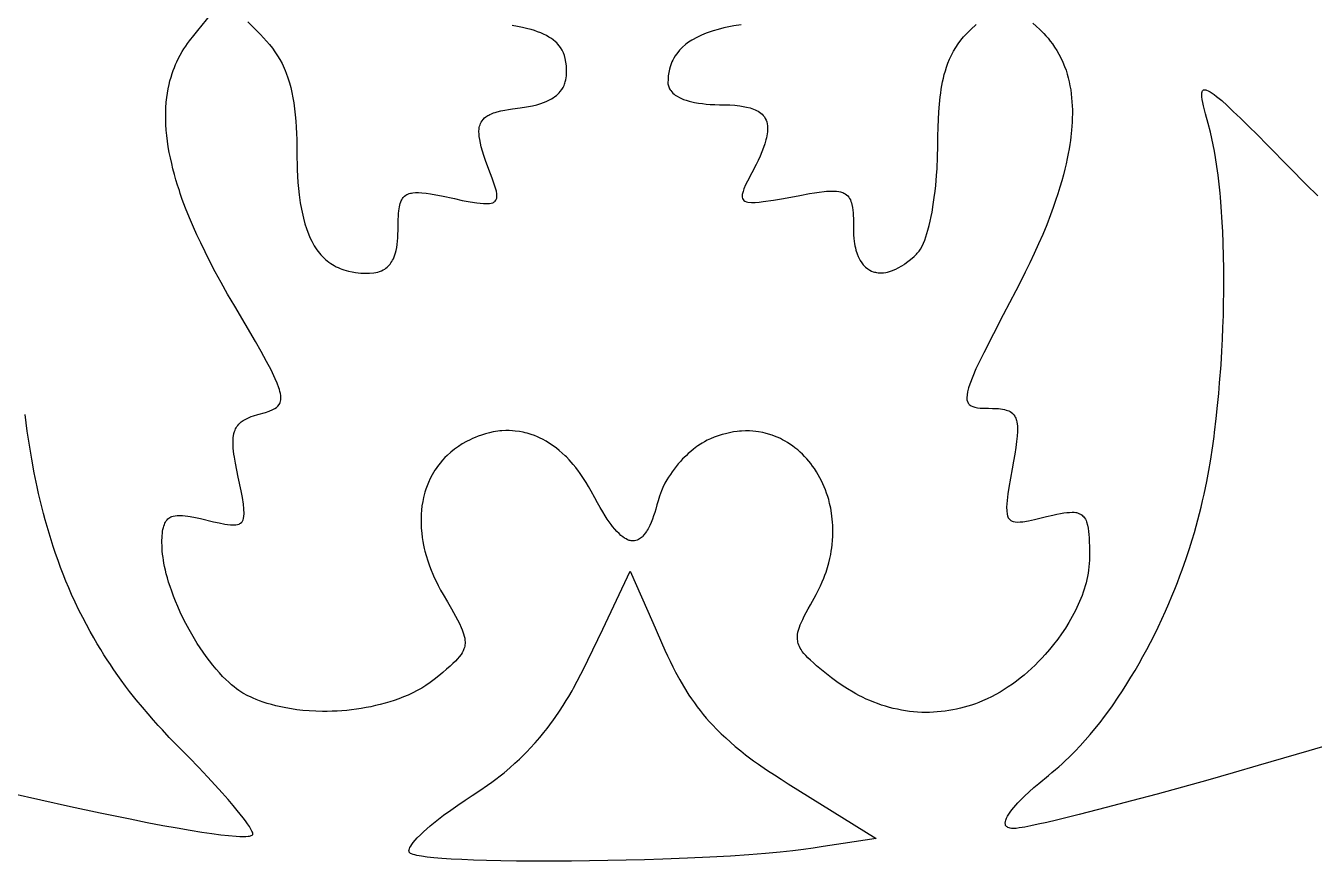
# Model space of a CAD drawing. Extents: x -500 to 500, y -1000 to 1000.
# Drawn here: x -71.3 to 88.6, y -253.2 to -149.5 of the extents above; entities that cross this region are included whole.
import ezdxf

# ---------------------------------------------------------------- set-up
doc = ezdxf.new("R2010")
doc.units = 0
doc.layers.add('APS_GEOMETR_', color=18, linetype='CONTINUOUS')

msp = doc.modelspace()

# ---------------------------------------------------------------- linework, layer by layer
at = {"layer": 'APS_GEOMETR_'}
for points in [[(53.65, -149.18), (54.04, -149.52), (54.49, -149.94), (54.74, -150.18), (55, -150.44), (55.26, -150.73), (55.53, -151.04), (55.81, -151.38), (56.08, -151.74), (56.35, -152.13), (56.62, -152.55), (56.88, -153), (57.13, -153.48), (57.36, -154), (57.59, -154.54), (57.76, -155.01), (57.91, -155.48), (58.04, -155.96), (58.15, -156.45), (58.25, -156.93), (58.34, -157.43), (58.41, -157.92), (58.46, -158.42), (58.5, -158.92), (58.53, -159.43), (58.55, -159.93), (58.55, -160.43), (58.54, -160.93), (58.52, -161.43), (58.49, -161.93), (58.45, -162.43), (58.37, -163.25), (58.31, -163.71), (58.23, -164.22), (58.14, -164.76), (58.03, -165.34), (57.91, -165.95), (57.77, -166.6), (57.61, -167.28), (57.43, -167.99), (57.22, -168.74), (56.99, -169.52), (56.74, -170.33), (56.46, -171.18), (56.16, -172.05), (55.83, -172.96), (55.36, -174.17), (54.87, -175.37), (54.35, -176.56), (53.82, -177.74), (53.27, -178.91), (52.7, -180.08), (52.12, -181.24), (51.53, -182.39), (49.98, -185.35), (48.76, -187.7), (47.55, -190.06), (47.06, -191.06), (46.59, -192.07), (46.19, -193), (45.82, -193.94), (45.67, -194.42), (45.54, -194.91), (45.48, -195.28), (45.45, -195.66), (45.47, -195.89), (45.52, -196.1), (45.57, -196.21), (45.63, -196.31), (45.69, -196.4), (45.75, -196.47), (45.88, -196.58), (45.98, -196.65), (46.21, -196.74), (46.44, -196.82), (46.78, -196.88), (47.12, -196.92), (48.16, -196.95), (48.65, -196.96), (49.14, -196.98), (49.39, -196.99), (49.63, -197.02), (49.88, -197.06), (50.12, -197.11), (50.35, -197.17), (50.49, -197.21), (50.65, -197.27), (50.81, -197.36), (50.98, -197.47), (51.15, -197.61), (51.22, -197.69), (51.3, -197.78), (51.39, -197.91), (51.46, -198.04), (51.52, -198.18), (51.58, -198.33), (51.62, -198.48), (51.65, -198.63), (51.7, -198.93), (51.72, -199.13), (51.74, -199.35), (51.74, -199.59), (51.73, -199.85), (51.7, -200.43), (51.63, -201.09), (51.53, -201.82), (51.41, -202.63), (51.26, -203.51), (51.09, -204.47), (50.67, -206.76), (50.55, -207.58), (50.44, -208.4), (50.41, -208.82), (50.39, -209.24), (50.4, -209.66), (50.45, -210.09), (50.51, -210.31), (50.6, -210.53), (50.68, -210.63), (50.76, -210.72), (50.85, -210.8), (50.93, -210.86), (51.08, -210.95), (51.21, -210.99), (51.47, -211.04), (51.74, -211.07), (52.07, -211.06), (52.4, -211.03), (53.12, -210.9), (53.83, -210.76), (55.35, -210.39), (56.11, -210.21), (56.6, -210.1), (57.06, -210.01), (57.48, -209.94), (57.86, -209.9), (58.21, -209.87), (58.51, -209.86), (58.77, -209.86), (58.99, -209.89), (59.05, -209.9), (59.17, -209.93), (59.34, -209.99), (59.44, -210.03), (59.54, -210.08), (59.65, -210.15), (59.75, -210.23), (59.86, -210.32), (59.96, -210.43), (60.06, -210.56), (60.16, -210.71), (60.24, -210.87), (60.31, -211.06), (60.42, -211.44), (60.5, -211.82), (60.56, -212.22), (60.61, -212.61), (60.63, -213.01), (60.65, -213.41), (60.67, -214.21), (60.68, -215.01), (60.68, -215.41), (60.67, -215.81), (60.64, -216.22), (60.61, -216.62), (60.56, -217.02), (60.5, -217.42), (60.42, -217.82), (60.34, -218.21), (60.24, -218.61), (60.13, -219), (60.01, -219.39), (59.89, -219.78), (59.75, -220.17), (59.6, -220.55), (59.44, -220.93), (59.28, -221.31), (59.1, -221.69), (58.92, -222.06), (58.73, -222.43), (58.53, -222.8), (58.33, -223.16), (58.12, -223.52), (57.68, -224.23), (57.21, -224.92), (56.73, -225.6), (56.22, -226.25), (55.7, -226.89), (55.17, -227.5), (54.77, -227.95), (54.35, -228.39), (53.92, -228.82), (53.48, -229.24), (53.02, -229.66), (52.56, -230.06), (52.09, -230.44), (51.6, -230.82), (51.11, -231.18), (50.6, -231.53), (50.09, -231.86), (49.57, -232.17), (49.04, -232.47), (48.5, -232.76), (47.96, -233.02), (47.41, -233.27), (46.96, -233.45), (46.51, -233.62), (46.05, -233.77), (45.59, -233.92), (45.13, -234.05), (44.66, -234.17), (44.18, -234.28), (43.71, -234.38), (43.23, -234.46), (42.75, -234.53), (42.27, -234.59), (41.79, -234.63), (41.3, -234.67), (40.82, -234.68), (40.34, -234.69), (39.86, -234.68), (39.35, -234.65), (38.85, -234.61), (38.34, -234.56), (37.84, -234.49), (37.33, -234.4), (36.83, -234.3), (36.33, -234.19), (35.84, -234.06), (35.35, -233.92), (34.86, -233.77), (34.37, -233.6), (33.9, -233.42), (33.42, -233.23), (32.96, -233.03), (32.5, -232.81), (32.05, -232.58), (31.69, -232.39), (31.34, -232.19), (30.66, -231.78), (29.99, -231.34), (29.33, -230.88), (28.68, -230.4), (28.04, -229.91), (27.42, -229.4), (26.8, -228.89), (26.41, -228.55), (26.05, -228.22), (25.74, -227.92), (25.47, -227.63), (25.24, -227.36), (25.04, -227.12), (24.89, -226.9), (24.77, -226.7), (24.68, -226.51), (24.6, -226.33), (24.54, -226.15), (24.5, -225.97), (24.47, -225.8), (24.45, -225.63), (24.44, -225.46), (24.44, -225.31), (24.46, -225.01), (24.5, -224.75), (24.6, -224.35), (24.68, -224.11), (24.79, -223.83), (24.93, -223.51), (25.09, -223.15), (25.28, -222.75), (25.51, -222.31), (25.76, -221.83), (26.04, -221.32), (26.76, -220.06), (27.05, -219.49), (27.3, -218.97), (27.51, -218.48), (27.7, -218.04), (27.85, -217.64), (27.98, -217.28), (28.17, -216.71), (28.33, -216.13), (28.46, -215.6), (28.56, -215.11), (28.64, -214.66), (28.7, -214.26), (28.75, -213.9), (28.8, -213.33), (28.83, -212.85), (28.84, -212.38), (28.83, -211.93), (28.82, -211.5), (28.79, -211.09), (28.76, -210.7), (28.72, -210.33), (28.67, -209.98), (28.56, -209.33), (28.43, -208.77), (28.31, -208.28), (28.2, -207.88), (28.06, -207.48), (27.92, -207.09), (27.76, -206.7), (27.59, -206.32), (27.42, -205.94), (27.23, -205.57), (27.02, -205.2), (26.81, -204.84), (26.55, -204.44), (26.32, -204.13), (26.08, -203.82), (25.84, -203.51), (25.58, -203.22), (25.32, -202.93), (25.05, -202.65), (24.76, -202.38), (24.47, -202.12), (24.13, -201.84), (23.81, -201.61), (23.5, -201.39), (23.2, -201.2), (22.9, -201.02), (22.6, -200.86), (22.32, -200.72), (22.05, -200.59), (21.78, -200.48), (21.29, -200.29), (20.84, -200.15), (20.45, -200.04), (20.12, -199.96), (19.59, -199.87), (19.26, -199.83), (18.89, -199.79), (18.47, -199.76), (18, -199.76), (17.5, -199.78), (17.23, -199.8), (16.95, -199.83), (16.5, -199.89), (15.99, -200), (15.52, -200.11), (15.1, -200.22), (14.73, -200.33), (14.1, -200.55), (13.64, -200.74), (13.25, -200.92), (12.92, -201.1), (12.63, -201.26), (12.4, -201.4), (12.09, -201.6), (11.96, -201.7), (11.54, -202.02), (11.19, -202.31), (10.89, -202.57), (10.65, -202.79), (10.32, -203.1), (10.19, -203.24), (9.92, -203.54), (9.65, -203.85), (9.39, -204.17), (9.14, -204.49), (8.9, -204.82), (8.67, -205.15), (8.44, -205.49), (8.23, -205.84), (8, -206.24), (7.75, -206.76), (7.55, -207.21), (7.31, -207.84), (7.14, -208.43), (7, -208.95), (6.85, -209.48), (6.72, -209.89), (6.59, -210.3), (6.44, -210.71), (6.28, -211.11), (6.11, -211.51), (5.91, -211.89), (5.8, -212.07), (5.69, -212.25), (5.56, -212.43), (5.43, -212.6), (5.38, -212.67), (5.27, -212.81), (5.19, -212.89), (5.09, -212.98), (4.98, -213.07), (4.85, -213.16), (4.71, -213.24), (4.55, -213.31), (4.38, -213.36), (4.2, -213.39), (4, -213.4), (3.79, -213.39), (3.69, -213.37), (3.57, -213.34), (3.46, -213.3), (3.34, -213.26), (3.17, -213.17), (2.98, -213.06), (2.77, -212.9), (2.54, -212.72), (2.3, -212.5), (2.04, -212.24), (1.77, -211.95), (1.5, -211.62), (1.31, -211.36), (1.09, -211.06), (0.84, -210.7), (0.58, -210.28), (0.29, -209.81), (-0.03, -209.28), (-0.36, -208.7), (-0.71, -208.06), (-1.15, -207.23), (-1.48, -206.66), (-1.78, -206.16), (-2.26, -205.4), (-2.59, -204.93), (-2.73, -204.74), (-3.08, -204.3), (-3.39, -203.92), (-3.89, -203.34), (-4.23, -202.99), (-4.38, -202.85), (-4.76, -202.5), (-5.12, -202.19), (-5.46, -201.92), (-5.77, -201.69), (-6.31, -201.31), (-6.73, -201.05), (-7.18, -200.8), (-7.47, -200.65), (-7.81, -200.5), (-8.19, -200.34), (-8.62, -200.19), (-9.09, -200.05), (-9.35, -199.98), (-9.61, -199.92), (-10.05, -199.84), (-10.59, -199.77), (-10.93, -199.74), (-11.32, -199.72), (-11.75, -199.71), (-12.23, -199.74), (-12.48, -199.76), (-12.75, -199.79), (-13.02, -199.83), (-13.31, -199.88), (-13.77, -199.98), (-14.28, -200.12), (-14.75, -200.27), (-15.18, -200.42), (-15.56, -200.57), (-15.89, -200.72), (-16.19, -200.85), (-16.64, -201.08), (-17.15, -201.37), (-17.64, -201.69), (-18.11, -202.03), (-18.57, -202.39), (-19.02, -202.8), (-19.3, -203.07), (-19.59, -203.38), (-19.91, -203.75), (-20.07, -203.95), (-20.23, -204.17), (-20.4, -204.41), (-20.56, -204.65), (-20.72, -204.92), (-20.89, -205.2), (-21.13, -205.66), (-21.34, -206.14), (-21.52, -206.58), (-21.67, -206.99), (-21.79, -207.37), (-21.88, -207.71), (-21.96, -208.01), (-22.06, -208.5), (-22.15, -209.07), (-22.21, -209.61), (-22.25, -210.1), (-22.27, -210.54), (-22.27, -210.94), (-22.27, -211.29), (-22.25, -211.84), (-22.19, -212.44), (-22.12, -212.99), (-22.04, -213.49), (-21.96, -213.93), (-21.87, -214.33), (-21.79, -214.68), (-21.64, -215.23), (-21.43, -215.89), (-21.22, -216.49), (-21.01, -217.04), (-20.81, -217.52), (-20.62, -217.95), (-20.45, -218.33), (-20.16, -218.92), (-19.84, -219.5), (-19.52, -220.07), (-19, -220.96), (-18.48, -221.85), (-17.98, -222.75), (-17.74, -223.21), (-17.51, -223.67), (-17.27, -224.17), (-17.17, -224.43), (-17.07, -224.69), (-16.98, -224.95), (-16.91, -225.22), (-16.85, -225.49), (-16.82, -225.76), (-16.81, -225.95), (-16.81, -226.14), (-16.83, -226.31), (-16.85, -226.48), (-16.89, -226.63), (-16.94, -226.78), (-16.99, -226.92), (-17.05, -227.05), (-17.17, -227.29), (-17.3, -227.49), (-17.53, -227.79), (-17.74, -228.04), (-18, -228.31), (-18.31, -228.61), (-18.67, -228.95), (-19.09, -229.32), (-19.55, -229.72), (-20.07, -230.14), (-20.64, -230.6), (-21.14, -230.98), (-21.66, -231.33), (-22.19, -231.66), (-22.74, -231.97), (-23.29, -232.26), (-23.86, -232.53), (-24.44, -232.77), (-25.02, -232.99), (-25.59, -233.19), (-26.16, -233.38), (-26.74, -233.55), (-27.32, -233.71), (-27.91, -233.85), (-28.5, -233.98), (-29.09, -234.09), (-29.69, -234.2), (-30.29, -234.29), (-30.89, -234.36), (-31.49, -234.43), (-32.09, -234.48), (-32.69, -234.52), (-33.3, -234.54), (-33.9, -234.56), (-34.5, -234.56), (-35.34, -234.54), (-36.15, -234.5), (-36.92, -234.44), (-37.66, -234.35), (-38.36, -234.25), (-39.03, -234.14), (-39.67, -234.01), (-40.27, -233.87), (-40.83, -233.72), (-41.36, -233.57), (-41.85, -233.41), (-42.31, -233.25), (-42.72, -233.09), (-43.11, -232.93), (-43.45, -232.77), (-43.76, -232.62), (-43.91, -232.55), (-44.2, -232.39), (-44.39, -232.28), (-44.62, -232.13), (-44.87, -231.96), (-45.15, -231.76), (-45.46, -231.52), (-45.78, -231.25), (-46.13, -230.95), (-46.5, -230.6), (-46.89, -230.22), (-47.29, -229.79), (-47.7, -229.33), (-48.12, -228.81), (-48.53, -228.29), (-48.92, -227.76), (-49.31, -227.22), (-49.68, -226.67), (-50.04, -226.12), (-50.39, -225.55), (-50.72, -224.99), (-51.05, -224.41), (-51.45, -223.66), (-51.81, -222.94), (-52.15, -222.24), (-52.46, -221.56), (-52.74, -220.9), (-52.99, -220.26), (-53.21, -219.66), (-53.41, -219.07), (-53.59, -218.52), (-53.74, -217.99), (-53.88, -217.49), (-53.99, -217.02), (-54.09, -216.59), (-54.17, -216.18), (-54.23, -215.8), (-54.28, -215.46), (-54.33, -215.07), (-54.37, -214.7), (-54.4, -214.34), (-54.41, -213.99), (-54.42, -213.65), (-54.42, -213.33), (-54.41, -213.03), (-54.39, -212.74), (-54.36, -212.47), (-54.33, -212.21), (-54.29, -211.98), (-54.24, -211.76), (-54.18, -211.56), (-54.12, -211.38), (-54.06, -211.21), (-53.99, -211.07), (-53.89, -210.92), (-53.79, -210.79), (-53.67, -210.68), (-53.55, -210.59), (-53.43, -210.51), (-53.3, -210.44), (-53.17, -210.38), (-53.04, -210.34), (-52.78, -210.28), (-52.54, -210.25), (-52.17, -210.25), (-51.85, -210.26), (-51.53, -210.29), (-51.22, -210.33), (-50.9, -210.38), (-50.27, -210.5), (-49.65, -210.63), (-48.03, -211.02), (-47.33, -211.18), (-46.63, -211.33), (-46.28, -211.38), (-45.93, -211.42), (-45.58, -211.43), (-45.24, -211.42), (-45.04, -211.38), (-44.85, -211.32), (-44.74, -211.26), (-44.65, -211.2), (-44.52, -211.08), (-44.45, -210.99), (-44.42, -210.95), (-44.35, -210.79), (-44.29, -210.63), (-44.24, -210.34), (-44.21, -210.05), (-44.25, -209.44), (-44.31, -208.83), (-44.44, -208.02), (-44.59, -207.21), (-44.97, -205.49), (-45.14, -204.63), (-45.31, -203.77), (-45.43, -203.03), (-45.49, -202.65), (-45.54, -202.28), (-45.57, -201.9), (-45.59, -201.53), (-45.59, -201.15), (-45.58, -200.78), (-45.56, -200.59), (-45.53, -200.36), (-45.48, -200.1), (-45.45, -199.96), (-45.4, -199.82), (-45.35, -199.67), (-45.28, -199.52), (-45.2, -199.37), (-45.11, -199.22), (-45, -199.07), (-44.88, -198.92), (-44.74, -198.78), (-44.58, -198.65), (-44.35, -198.48), (-44.11, -198.34), (-43.86, -198.21), (-43.59, -198.09), (-43.33, -197.99), (-43.05, -197.9), (-42.51, -197.73), (-41.57, -197.47), (-41.1, -197.3), (-40.65, -197.12), (-40.41, -196.99), (-40.2, -196.84), (-40.03, -196.68), (-39.89, -196.5), (-39.81, -196.36), (-39.76, -196.22), (-39.71, -196.07), (-39.67, -195.92), (-39.66, -195.78), (-39.66, -195.64), (-39.67, -195.49), (-39.68, -195.35), (-39.72, -195.11), (-39.78, -194.88), (-39.84, -194.64), (-39.9, -194.41), (-40.12, -193.84), (-40.35, -193.28), (-40.88, -192.2), (-41.43, -191.13), (-42.11, -189.91), (-42.81, -188.68), (-45.39, -184.3), (-46.27, -182.78), (-47.08, -181.36), (-47.81, -180.01), (-48.47, -178.74), (-49.07, -177.55), (-49.61, -176.44), (-50.09, -175.41), (-50.52, -174.47), (-50.89, -173.6), (-51.21, -172.83), (-51.48, -172.14), (-51.89, -171.03), (-52.14, -170.29), (-52.26, -169.93), (-52.47, -169.27), (-52.68, -168.6), (-52.87, -167.93), (-53.05, -167.25), (-53.21, -166.57), (-53.37, -165.89), (-53.51, -165.2), (-53.63, -164.51), (-53.73, -163.82), (-53.82, -163.12), (-53.88, -162.43), (-53.93, -161.73), (-53.95, -161.04), (-53.95, -160.34), (-53.93, -159.65), (-53.88, -158.96), (-53.81, -158.38), (-53.73, -157.83), (-53.64, -157.3), (-53.53, -156.79), (-53.42, -156.31), (-53.29, -155.86), (-53.16, -155.43), (-53.02, -155.03), (-52.87, -154.65), (-52.73, -154.3), (-52.58, -153.97), (-52.44, -153.66), (-52.16, -153.13), (-51.91, -152.69), (-51.69, -152.35), (-51.47, -152.01), (-51.23, -151.67), (-50.99, -151.34), (-50.48, -150.7), (-49.97, -150.06), (-46.72, -146.05)], [(-43.78, -148.99), (-42.2, -150.57), (-41.81, -150.98), (-41.43, -151.4), (-41.06, -151.83), (-40.72, -152.28), (-40.39, -152.74), (-40.07, -153.21), (-39.79, -153.69), (-39.52, -154.19), (-39.38, -154.47), (-39.25, -154.76), (-39.12, -155.05), (-39.01, -155.35), (-38.79, -155.94), (-38.6, -156.55), (-38.43, -157.16), (-38.29, -157.78), (-38.16, -158.41), (-38.06, -159.03), (-37.95, -159.79), (-37.87, -160.55), (-37.8, -161.31), (-37.76, -162.08), (-37.72, -162.84), (-37.7, -163.61), (-37.67, -165.14), (-37.63, -167.36), (-37.59, -168.14), (-37.54, -168.92), (-37.47, -169.7), (-37.39, -170.47), (-37.25, -171.45), (-37.11, -172.26), (-36.87, -173.38), (-36.68, -174.07), (-36.5, -174.63), (-36.21, -175.41), (-36.01, -175.85), (-35.83, -176.22), (-35.66, -176.54), (-35.51, -176.8), (-35.29, -177.15), (-35.19, -177.29), (-35.03, -177.51), (-34.86, -177.71), (-34.69, -177.91), (-34.51, -178.11), (-34.33, -178.3), (-34.13, -178.48), (-33.93, -178.65), (-33.72, -178.81), (-33.48, -178.99), (-33.25, -179.12), (-33.03, -179.25), (-32.8, -179.38), (-32.56, -179.49), (-32.32, -179.6), (-32.08, -179.7), (-31.83, -179.79), (-31.58, -179.86), (-31.29, -179.94), (-30.83, -180.03), (-30.41, -180.09), (-30.06, -180.14), (-29.76, -180.17), (-29.35, -180.2), (-29.17, -180.2), (-28.66, -180.19), (-28.14, -180.16), (-27.89, -180.11), (-27.65, -180.06), (-27.41, -179.98), (-27.18, -179.9), (-26.97, -179.79), (-26.78, -179.68), (-26.62, -179.56), (-26.48, -179.45), (-26.26, -179.24), (-26.11, -179.07), (-26, -178.91), (-25.89, -178.74), (-25.79, -178.57), (-25.7, -178.39), (-25.6, -178.15), (-25.51, -177.9), (-25.43, -177.65), (-25.36, -177.39), (-25.29, -177), (-25.23, -176.61), (-25.19, -176.22), (-25.15, -175.82), (-25.13, -175.35), (-25.12, -174.88), (-25.11, -173.93), (-25.1, -173.51), (-25.08, -173.13), (-25.05, -172.78), (-25.02, -172.47), (-24.98, -172.19), (-24.94, -171.94), (-24.9, -171.73), (-24.85, -171.55), (-24.79, -171.35), (-24.74, -171.22), (-24.67, -171.08), (-24.58, -170.94), (-24.47, -170.79), (-24.34, -170.65), (-24.17, -170.52), (-24.04, -170.44), (-23.89, -170.37), (-23.75, -170.31), (-23.59, -170.27), (-23.44, -170.24), (-23.28, -170.22), (-22.96, -170.19), (-22.79, -170.18), (-22.59, -170.19), (-22.15, -170.22), (-21.65, -170.27), (-21.08, -170.36), (-20.44, -170.47), (-19.73, -170.61), (-18.13, -170.94), (-17.15, -171.15), (-16.16, -171.34), (-15.34, -171.46), (-14.51, -171.55), (-14.15, -171.56), (-13.79, -171.54), (-13.57, -171.5), (-13.36, -171.44), (-13.27, -171.4), (-13.19, -171.35), (-13.12, -171.29), (-13.06, -171.24), (-12.98, -171.13), (-12.93, -171.04), (-12.87, -170.87), (-12.85, -170.69), (-12.87, -170.36), (-12.92, -170.03), (-13.06, -169.5), (-13.45, -168.41), (-13.87, -167.31), (-14.27, -166.2), (-14.47, -165.59), (-14.65, -165.03), (-14.79, -164.51), (-14.9, -164.04), (-14.98, -163.62), (-15.04, -163.24), (-15.07, -162.91), (-15.08, -162.63), (-15.08, -162.54), (-15.07, -162.36), (-15.06, -162.23), (-15.04, -162.09), (-15, -161.94), (-14.95, -161.78), (-14.89, -161.61), (-14.8, -161.44), (-14.69, -161.27), (-14.56, -161.1), (-14.4, -160.93), (-14.21, -160.77), (-13.99, -160.63), (-13.87, -160.56), (-13.74, -160.49), (-13.51, -160.4), (-13.29, -160.31), (-13.06, -160.23), (-12.83, -160.16), (-12.36, -160.04), (-11.88, -159.94), (-11.4, -159.86), (-10.91, -159.79), (-9.95, -159.66), (-9.18, -159.55), (-8.42, -159.41), (-7.9, -159.29), (-7.39, -159.14), (-7.06, -159.02), (-6.74, -158.88), (-6.42, -158.73), (-6.1, -158.57), (-5.88, -158.43), (-5.67, -158.28), (-5.46, -158.12), (-5.26, -157.94), (-5.13, -157.79), (-5, -157.65), (-4.8, -157.38), (-4.65, -157.13), (-4.53, -156.91), (-4.45, -156.73), (-4.41, -156.59), (-4.37, -156.44), (-4.31, -156.19), (-4.26, -155.93), (-4.22, -155.68), (-4.2, -155.42), (-4.2, -154.95), (-4.23, -154.47), (-4.29, -154), (-4.37, -153.53), (-4.48, -153.18), (-4.61, -152.84), (-4.77, -152.51), (-4.96, -152.2), (-5.12, -151.98), (-5.28, -151.78), (-5.44, -151.62), (-5.59, -151.47), (-5.86, -151.24), (-6.08, -151.08), (-6.4, -150.89), (-6.72, -150.7), (-7.06, -150.53), (-7.4, -150.38), (-7.8, -150.23), (-8.2, -150.09), (-8.6, -149.97), (-9.01, -149.86), (-9.66, -149.72), (-10.31, -149.59), (-10.96, -149.47)], [(17.46, -149.36), (16.56, -149.51), (15.32, -149.75), (14.58, -149.95), (13.97, -150.12), (13.13, -150.41), (12.52, -150.67), (12.02, -150.9), (11.34, -151.26), (10.92, -151.54), (10.58, -151.79), (10.13, -152.17), (9.82, -152.5), (9.58, -152.79), (9.27, -153.21), (9.11, -153.49), (8.98, -153.74), (8.86, -153.98), (8.77, -154.2), (8.64, -154.59), (8.55, -154.88), (8.47, -155.3), (8.4, -155.72), (8.38, -156.14), (8.36, -156.56), (8.37, -156.69), (8.39, -156.82), (8.42, -156.94), (8.46, -157.07), (8.51, -157.19), (8.57, -157.31), (8.64, -157.43), (8.71, -157.54), (8.84, -157.69), (8.98, -157.83), (9.13, -157.96), (9.28, -158.08), (9.53, -158.23), (9.78, -158.37), (10.04, -158.5), (10.31, -158.62), (10.64, -158.73), (10.98, -158.84), (11.33, -158.93), (11.67, -159.01), (12.16, -159.09), (12.64, -159.15), (13.13, -159.21), (13.62, -159.25), (14.19, -159.27), (14.76, -159.28), (15.39, -159.29), (16.03, -159.31), (16.66, -159.35), (16.97, -159.38), (17.28, -159.42), (17.7, -159.49), (18.13, -159.57), (18.56, -159.68), (18.77, -159.74), (18.98, -159.82), (19.18, -159.9), (19.37, -159.99), (19.56, -160.09), (19.74, -160.21), (19.9, -160.33), (20.06, -160.47), (20.2, -160.62), (20.33, -160.78), (20.45, -160.98), (20.55, -161.2), (20.63, -161.42), (20.69, -161.65), (20.72, -161.89), (20.74, -162.14), (20.74, -162.39), (20.72, -162.64), (20.69, -162.89), (20.65, -163.15), (20.59, -163.4), (20.53, -163.66), (20.39, -164.15), (20.23, -164.61), (20.02, -165.15), (19.79, -165.68), (19.55, -166.2), (19.3, -166.72), (18.78, -167.74), (18.24, -168.76), (18.01, -169.24), (17.8, -169.72), (17.68, -170.07), (17.59, -170.42), (17.57, -170.59), (17.58, -170.77), (17.62, -170.91), (17.68, -171.05), (17.79, -171.16), (17.91, -171.24), (18.1, -171.32), (18.3, -171.37), (18.75, -171.4), (19.2, -171.4), (19.7, -171.36), (20.2, -171.3), (21.45, -171.11), (22.69, -170.9), (24.72, -170.53), (25.93, -170.32), (26.54, -170.22), (27.15, -170.13), (27.76, -170.06), (28.06, -170.03), (28.36, -170.01), (28.67, -170), (28.97, -170), (29.27, -170.02), (29.57, -170.06), (29.78, -170.1), (29.92, -170.14), (30.06, -170.19), (30.21, -170.25), (30.37, -170.34), (30.53, -170.46), (30.69, -170.61), (30.81, -170.76), (30.91, -170.92), (31, -171.09), (31.07, -171.28), (31.13, -171.47), (31.18, -171.66), (31.25, -172.04), (31.3, -172.38), (31.33, -172.71), (31.35, -173.05), (31.37, -173.39), (31.38, -174.07), (31.38, -174.74), (31.39, -175.12), (31.41, -175.49), (31.44, -175.86), (31.48, -176.24), (31.52, -176.51), (31.57, -176.79), (31.63, -177.06), (31.7, -177.33), (31.85, -177.78), (31.99, -178.13), (32.23, -178.62), (32.43, -178.91), (32.61, -179.15), (32.9, -179.44), (33.16, -179.65), (33.41, -179.8), (33.64, -179.92), (33.83, -180), (34, -180.05), (34.13, -180.08), (34.26, -180.1), (34.47, -180.13), (34.69, -180.14), (34.9, -180.14), (35.12, -180.14), (35.39, -180.09), (35.62, -180.05), (35.99, -179.95), (36.21, -179.87), (36.31, -179.83), (36.65, -179.67), (36.94, -179.53), (37.39, -179.27), (37.67, -179.1), (37.78, -179.02), (38.14, -178.75), (38.45, -178.5), (38.91, -178.1), (39.2, -177.83), (39.31, -177.71), (39.53, -177.46), (39.72, -177.19), (39.9, -176.84), (40.07, -176.48), (40.23, -176.07), (40.37, -175.66), (40.51, -175.25), (40.63, -174.83), (40.77, -174.28), (40.91, -173.72), (41.03, -173.16), (41.14, -172.6), (41.29, -171.66), (41.41, -170.8), (41.51, -170), (41.59, -169.29), (41.7, -168.08), (41.77, -167.18), (41.82, -165.8), (41.84, -164.43), (41.86, -163.24), (41.88, -162.05), (41.92, -161.11), (41.97, -160.17), (42.05, -159.23), (42.09, -158.76), (42.15, -158.3), (42.21, -157.83), (42.28, -157.36), (42.36, -156.9), (42.45, -156.44), (42.55, -155.98), (42.66, -155.53), (42.79, -155.08), (42.93, -154.63), (43.1, -154.12), (43.31, -153.62), (43.54, -153.13), (43.79, -152.65), (44.07, -152.18), (44.36, -151.73), (44.69, -151.29), (44.86, -151.08), (45.03, -150.88), (45.41, -150.47), (45.94, -149.95), (46.63, -149.32)], [(96.78, -236.83), (87.88, -239.46), (84.75, -240.38), (81.62, -241.29), (78.48, -242.19), (75.34, -243.08), (72.2, -243.96), (69.05, -244.82), (65.9, -245.67), (62.75, -246.5), (59.38, -247.36), (57.91, -247.73), (56.57, -248.05), (55.38, -248.33), (54.32, -248.57), (53.41, -248.76), (52.64, -248.91), (52.31, -248.97), (51.94, -249.03), (51.56, -249.08), (51.37, -249.09), (51.19, -249.09), (51.01, -249.08), (50.84, -249.06), (50.69, -249.02), (50.55, -248.97), (50.44, -248.9), (50.39, -248.86), (50.34, -248.81), (50.3, -248.76), (50.27, -248.7), (50.25, -248.63), (50.23, -248.56), (50.22, -248.49), (50.22, -248.41), (50.24, -248.24), (50.3, -248.04), (50.39, -247.81), (50.5, -247.57), (50.65, -247.32), (50.83, -247.05), (51.03, -246.78), (51.28, -246.48), (51.54, -246.18), (51.8, -245.9), (52.07, -245.61), (52.62, -245.06), (53.19, -244.53), (53.78, -244.01), (54.38, -243.5), (55.59, -242.51), (56.02, -242.15), (56.45, -241.79), (56.87, -241.42), (57.29, -241.05), (57.7, -240.67), (58.1, -240.28), (58.5, -239.89), (58.9, -239.49), (59.53, -238.82), (60.14, -238.13), (60.75, -237.44), (61.34, -236.73), (61.98, -235.93), (62.55, -235.19), (63.06, -234.5), (63.51, -233.88), (64.25, -232.81), (64.78, -232), (65.31, -231.16), (65.82, -230.32), (66.33, -229.47), (66.83, -228.62), (67.31, -227.75), (67.78, -226.89), (68.25, -226.01), (68.69, -225.13), (69.19, -224.12), (69.66, -223.1), (70.1, -222.12), (70.51, -221.18), (70.9, -220.27), (71.25, -219.39), (71.58, -218.56), (71.89, -217.76), (72.17, -217), (72.66, -215.6), (73.07, -214.35), (73.41, -213.27), (73.69, -212.35), (73.91, -211.57), (74.12, -210.78), (74.33, -210), (74.52, -209.21), (74.71, -208.42), (74.89, -207.62), (75.06, -206.83), (75.22, -206.03), (75.47, -204.68), (75.67, -203.5), (75.96, -201.63), (76.13, -200.45), (76.19, -199.96), (76.39, -198.2), (76.56, -196.59), (76.71, -195.11), (76.82, -193.78), (77, -191.54), (77.1, -189.86), (77.17, -188.39), (77.23, -186.92), (77.28, -185.45), (77.31, -183.98), (77.33, -182.51), (77.34, -181.04), (77.33, -179.57), (77.31, -178.1), (77.26, -176.42), (77.2, -175.04), (77.14, -173.84), (77.02, -171.96), (76.92, -170.77), (76.87, -170.27), (76.75, -169.15), (76.62, -168.04), (76.47, -166.93), (76.31, -165.82), (76.17, -165.04), (76.02, -164.26), (75.86, -163.48), (75.69, -162.7), (75.4, -161.61), (75.07, -160.43), (74.94, -159.91), (74.82, -159.44), (74.73, -159.01), (74.66, -158.64), (74.62, -158.31), (74.6, -158.04), (74.6, -157.92), (74.62, -157.81), (74.64, -157.69), (74.66, -157.63), (74.69, -157.58), (74.73, -157.53), (74.77, -157.48), (74.82, -157.45), (74.88, -157.43), (74.95, -157.42), (75.03, -157.42), (75.12, -157.44), (75.21, -157.47), (75.41, -157.56), (75.64, -157.68), (75.89, -157.84), (76.16, -158.03), (76.44, -158.25), (76.75, -158.5), (77.08, -158.78), (77.75, -159.38), (78.52, -160.11), (79.41, -160.96), (80.4, -161.94), (81.51, -163.04), (82.72, -164.26), (85.49, -167.09), (87.56, -169.2), (88.99, -170.59)], [(-73.12, -244.71), (-69.44, -245.55), (-65.76, -246.36), (-62.08, -247.15), (-58.38, -247.91), (-56.27, -248.33), (-54.32, -248.7), (-52.54, -249.02), (-50.93, -249.3), (-49.48, -249.53), (-48.21, -249.72), (-47.11, -249.86), (-46.17, -249.97), (-45.19, -250.05), (-44.75, -250.08), (-44.36, -250.09), (-44.01, -250.08), (-43.71, -250.06), (-43.57, -250.04), (-43.45, -250.01), (-43.34, -249.98), (-43.24, -249.94), (-43.21, -249.92), (-43.19, -249.89), (-43.16, -249.83), (-43.15, -249.75), (-43.16, -249.67), (-43.19, -249.56), (-43.25, -249.43), (-43.38, -249.16), (-43.56, -248.86), (-43.79, -248.52), (-44.05, -248.16), (-44.36, -247.76), (-45.07, -246.87), (-45.59, -246.24), (-46.22, -245.5), (-46.96, -244.66), (-47.81, -243.72), (-48.78, -242.67), (-49.86, -241.53), (-51.06, -240.29), (-52.38, -238.95), (-53.51, -237.79), (-54.36, -236.87), (-54.89, -236.3), (-55.48, -235.63), (-56.13, -234.88), (-56.84, -234.04), (-57.61, -233.11), (-58.43, -232.08), (-58.92, -231.44), (-59.47, -230.7), (-60.11, -229.81), (-60.46, -229.3), (-60.82, -228.76), (-61.21, -228.17), (-61.61, -227.55), (-62.02, -226.88), (-62.45, -226.18), (-62.88, -225.43), (-63.33, -224.63), (-63.78, -223.8), (-64.24, -222.92), (-64.71, -221.99), (-65.18, -221.02), (-65.62, -220.07), (-65.98, -219.24), (-66.33, -218.4), (-66.67, -217.55), (-66.99, -216.7), (-67.31, -215.85), (-67.61, -214.99), (-67.9, -214.12), (-68.18, -213.26), (-68.43, -212.44), (-68.66, -211.63), (-68.89, -210.81), (-69.11, -209.99), (-69.33, -209.16), (-69.53, -208.34), (-69.73, -207.51), (-69.92, -206.68), (-70.26, -204.97), (-70.58, -203.25), (-70.87, -201.53), (-71.13, -199.81), (-71.39, -197.71)]]:
    msp.add_lwpolyline(points, dxfattribs=at)
msp.add_lwpolyline([(-15.91, -245), (-14.96, -244.37), (-14.02, -243.73), (-13.5, -243.35), (-12.98, -242.97), (-12.47, -242.57), (-11.97, -242.17), (-11.26, -241.57), (-10.62, -241), (-10.05, -240.47), (-9.55, -239.98), (-9.11, -239.53), (-8.72, -239.13), (-8.12, -238.48), (-7.54, -237.8), (-7.04, -237.19), (-6.63, -236.67), (-6.29, -236.22), (-5.82, -235.6), (-5.64, -235.33), (-5.1, -234.53), (-4.64, -233.83), (-4.26, -233.22), (-3.95, -232.71), (-3.53, -231.99), (-3.36, -231.68), (-2.9, -230.82), (-2.44, -229.95), (-2, -229.08), (-1.57, -228.2), (0.27, -224.35), (3.67, -217.18), (6.48, -223.54), (8, -226.96), (8.32, -227.65), (8.65, -228.34), (8.98, -229.03), (9.32, -229.71), (9.84, -230.66), (10.3, -231.45), (10.96, -232.53), (11.3, -233.02), (11.65, -233.51), (12, -233.99), (12.37, -234.47), (12.74, -234.94), (13.12, -235.4), (13.52, -235.85), (13.92, -236.29), (14.4, -236.78), (14.96, -237.33), (15.53, -237.86), (16.11, -238.39), (16.7, -238.9), (17.4, -239.46), (18.01, -239.94), (18.99, -240.68), (19.62, -241.13), (19.89, -241.32), (20.73, -241.88), (21.57, -242.44), (22.42, -242.99), (23.27, -243.53), (28.75, -246.93), (34.22, -250.32), (30.11, -250.96), (27.64, -251.34), (26.4, -251.53), (25.17, -251.71), (23.85, -251.87), (22.29, -252.04), (20.48, -252.2), (18.42, -252.36), (16.12, -252.51), (13.57, -252.65), (10.78, -252.78), (7.73, -252.9), (5.46, -252.97), (3.19, -253.03), (0.92, -253.08), (-1.35, -253.12), (-3.62, -253.14), (-5.89, -253.15), (-8.16, -253.15), (-10.44, -253.13), (-12.37, -253.1), (-14.14, -253.06), (-15.76, -253.01), (-17.22, -252.95), (-18.53, -252.88), (-19.67, -252.81), (-20.67, -252.73), (-21.5, -252.64), (-22.21, -252.54), (-22.52, -252.49), (-22.8, -252.44), (-23.05, -252.38), (-23.26, -252.32), (-23.44, -252.25), (-23.58, -252.18), (-23.65, -252.13), (-23.69, -252.07), (-23.73, -252.01), (-23.75, -251.95), (-23.77, -251.83), (-23.76, -251.74), (-23.75, -251.69), (-23.71, -251.6), (-23.64, -251.46), (-23.54, -251.28), (-23.41, -251.06), (-23.23, -250.81), (-23, -250.54), (-22.73, -250.24), (-22.35, -249.86), (-21.96, -249.49), (-21.56, -249.13), (-21.15, -248.78), (-20.74, -248.43), (-20.32, -248.09), (-19.9, -247.76), (-19.47, -247.44), (-18.59, -246.8), (-17.71, -246.19), (-16.81, -245.59)], close=True, dxfattribs=at)

doc.saveas('drawing.dxf')
